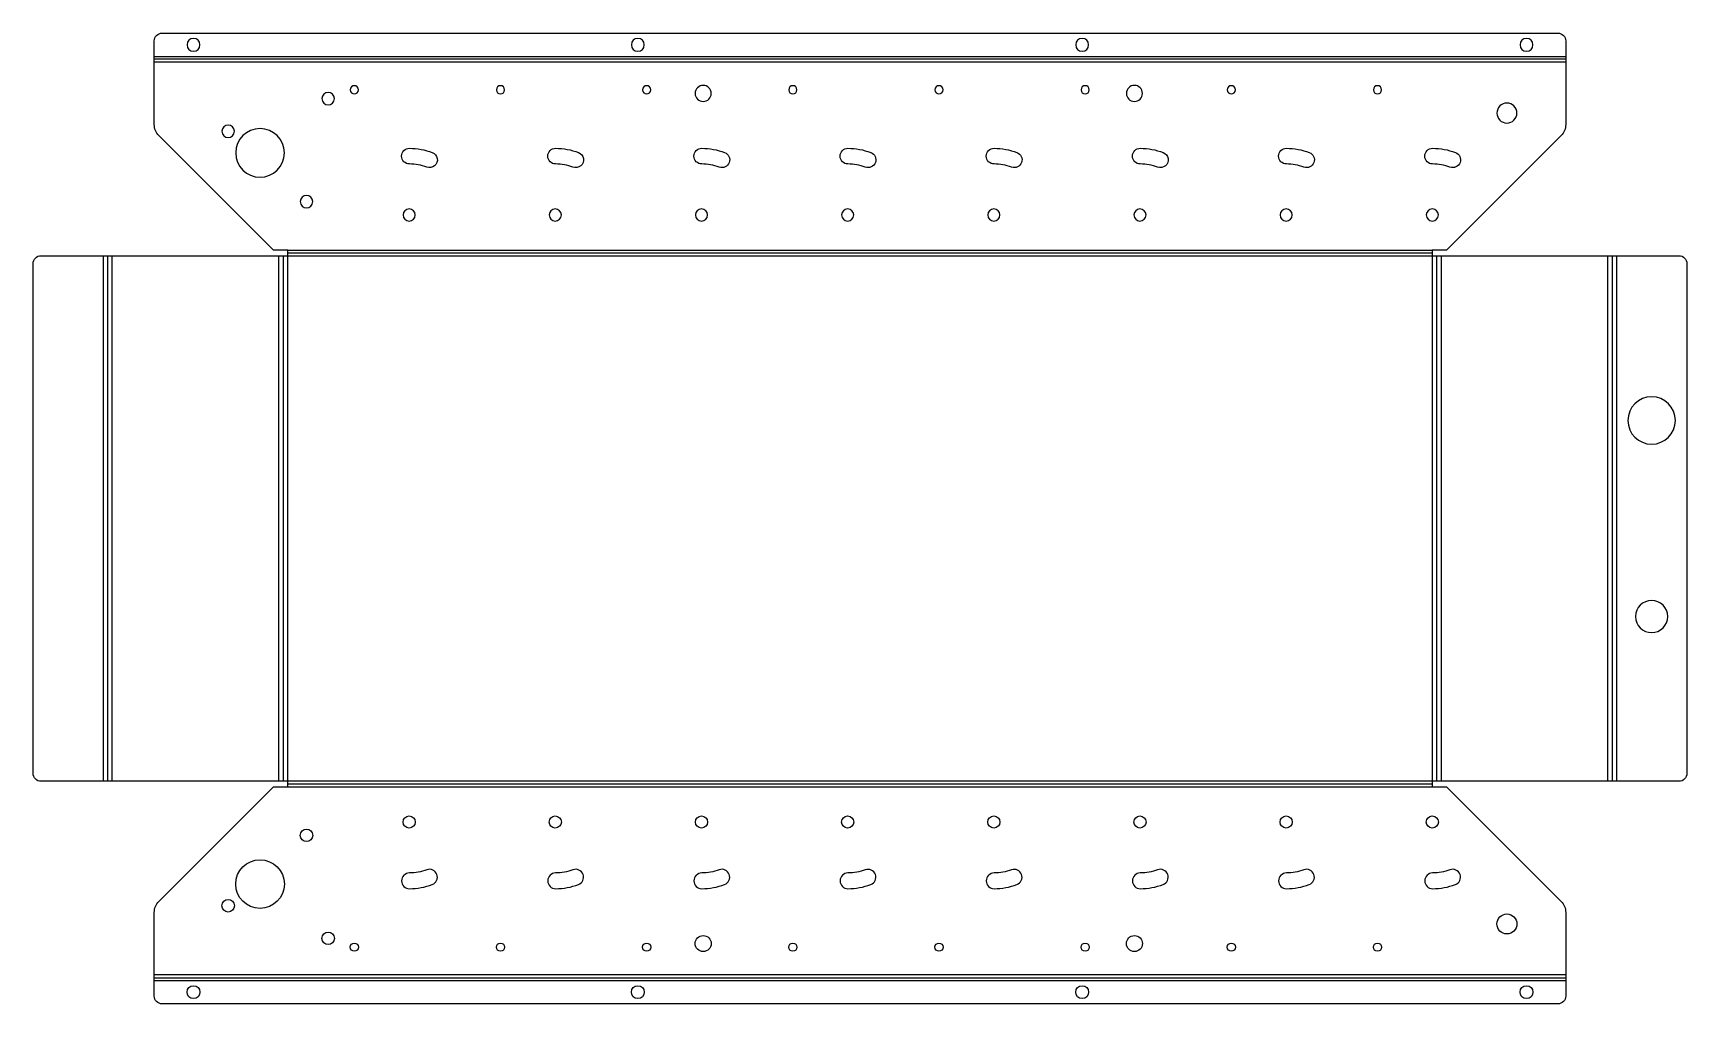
# Model space of a CAD drawing. Header units: millimetres. Extents: x -33 to 389, y 0 to 248.
import ezdxf

# ---------------------------------------------------------------- set-up
doc = ezdxf.new("R2010")
doc.units = ezdxf.units.MM

msp = doc.modelspace()

# ---------------------------------------------------------------- linework, layer by layer
at = {"layer": 'BEND'}
for p, q in [((358, 240.84), (-2, 240.84)), ((-13.85, 56.76), (-13.85, 190.76)), ((30.93, 56.76), (30.93, 190.76)), ((323.94, 191.45), (32.06, 191.45)), ((325.07, 190.76), (325.07, 56.76)), ((369.85, 190.76), (369.85, 56.76)), ((32.06, 56.07), (323.94, 56.07)), ((-2, 6.69), (358, 6.69))]:
    msp.add_line(p, q, dxfattribs=at)
at = {"layer": 'BEND_EXTENT'}
for p, q in [((-2, 241.53), (358, 241.53)), ((358, 240.14), (-2, 240.14)), ((-14.98, 56.76), (-14.98, 190.76)), ((-12.71, 56.76), (-12.71, 190.76)), ((29.8, 56.76), (29.8, 190.76)), ((32.06, 192.15), (323.94, 192.15)), ((326.2, 190.76), (326.2, 56.76)), ((368.71, 56.76), (368.71, 190.76)), ((370.98, 190.76), (370.98, 56.76)), ((32.06, 55.38), (323.94, 55.38)), ((358, 7.38), (-2, 7.38)), ((-2, 6), (358, 6))]:
    msp.add_line(p, q, dxfattribs=at)
msp.add_lwpolyline([(323.94, 56.76), (32.06, 56.76), (32.06, 190.76), (323.94, 190.76)], close=True, dxfattribs=at)
at = {"layer": 'INTERIOR_PROFILES'}
for points in [[(63.09, 218.15, -0.087441), (68.9, 217.09, -1), (67.51, 213.34, 0.08744), (63.07, 214.15, -1)], [(100.37, 218.15, -0.087441), (106.18, 217.09, -1), (104.79, 213.34, 0.08744), (100.35, 214.15, -1)], [(137.65, 218.15, -0.087441), (143.46, 217.09, -1), (142.07, 213.34, 0.08744), (137.63, 214.15, -1)], [(174.93, 218.15, -0.087441), (180.74, 217.09, -1), (179.36, 213.34, 0.08744), (174.91, 214.15, -1)], [(212.22, 218.15, -0.087441), (218.02, 217.09, -1), (216.64, 213.34, 0.08744), (212.2, 214.15, -1)], [(249.5, 218.15, -0.087441), (255.31, 217.09, -1), (253.92, 213.34, 0.08744), (249.48, 214.15, -1)], [(286.78, 218.15, -0.087441), (292.59, 217.09, -1), (291.2, 213.34, 0.08744), (286.76, 214.15, -1)], [(324.06, 218.15, -0.087441), (329.87, 217.09, -1), (328.48, 213.34, 0.08744), (324.04, 214.15, -1)], [(63.09, 29.38, 0.087441), (68.9, 30.44, 1), (67.51, 34.19, -0.08744), (63.07, 33.38, 1)], [(100.37, 29.38, 0.087441), (106.18, 30.44, 1), (104.79, 34.19, -0.08744), (100.35, 33.38, 1)], [(137.65, 29.38, 0.087441), (143.46, 30.44, 1), (142.07, 34.19, -0.08744), (137.63, 33.38, 1)], [(174.93, 29.38, 0.087441), (180.74, 30.44, 1), (179.36, 34.19, -0.08744), (174.91, 33.38, 1)], [(212.22, 29.38, 0.087441), (218.02, 30.44, 1), (216.64, 34.19, -0.08744), (212.2, 33.38, 1)], [(249.5, 29.38, 0.087441), (255.31, 30.44, 1), (253.92, 34.19, -0.08744), (249.48, 33.38, 1)], [(286.78, 29.38, 0.087441), (292.59, 30.44, 1), (291.2, 34.19, -0.08744), (286.76, 33.38, 1)], [(324.06, 29.38, 0.087441), (329.87, 30.44, 1), (328.48, 34.19, -0.08744), (324.04, 33.38, 1)]]:
    msp.add_lwpolyline(points, format="xyb", close=True, dxfattribs=at)
at = {"layer": 'INTERIOR_PROFILES', "extrusion": (0, 0, -1)}
for centre, radius in [((-8, 244.53), 1.65), ((-121.33, 244.53), 1.65), ((-234.67, 244.53), 1.65), ((-348, 244.53), 1.65), ((-42.36, 230.82), 1.6), ((-49.02, 233.07), 1.05), ((-86.3, 233.07), 1.05), ((-123.59, 233.07), 1.05), ((-138, 232.15), 2.05), ((-160.87, 233.07), 1.05), ((-198.15, 233.07), 1.05), ((-235.43, 233.07), 1.05), ((-248, 232.15), 2.05), ((-272.72, 233.07), 1.05), ((-310, 233.07), 1.05), ((-343, 227.14), 2.55), ((-16.84, 222.49), 1.6), ((-24.97, 216.99), 6.2), ((-36.81, 204.55), 1.6), ((-63, 201.15), 1.55), ((-100.28, 201.15), 1.55), ((-137.56, 201.15), 1.55), ((-174.85, 201.15), 1.55), ((-212.13, 201.15), 1.55), ((-249.41, 201.15), 1.55), ((-286.69, 201.15), 1.55), ((-323.98, 201.15), 1.55), ((-379.92, 148.76), 6.05), ((-379.92, 98.76), 4.1)]:
    msp.add_circle(centre, radius, dxfattribs=at)
at = {"layer": 'INTERIOR_PROFILES'}
for centre, radius in [((63, 46.38), 1.55), ((100.28, 46.38), 1.55), ((137.56, 46.38), 1.55), ((174.85, 46.38), 1.55), ((212.13, 46.38), 1.55), ((249.41, 46.38), 1.55), ((286.69, 46.38), 1.55), ((323.98, 46.38), 1.55), ((36.81, 42.98), 1.6), ((24.97, 30.54), 6.2), ((16.84, 25.03), 1.6), ((343, 20.38), 2.55), ((42.36, 16.71), 1.6), ((138, 15.38), 2.05), ((248, 15.38), 2.05), ((49.02, 14.46), 1.05), ((86.3, 14.46), 1.05), ((123.59, 14.46), 1.05), ((160.87, 14.46), 1.05), ((198.15, 14.46), 1.05), ((235.43, 14.46), 1.05), ((272.72, 14.46), 1.05), ((310, 14.46), 1.05), ((8, 3), 1.65), ((121.33, 3), 1.65), ((234.67, 3), 1.65), ((348, 3), 1.65)]:
    msp.add_circle(centre, radius, dxfattribs=at)
at = {"layer": 'OUTER_PROFILES'}
msp.add_lwpolyline([(358, 2, -0.414214), (356, 0), (0, 0, -0.414214), (-2, 2), (-2, 6), (-2, 7.38), (-2, 23.33, -0.198117), (-0.83, 26.15), (28.4, 55.38), (32.06, 55.38), (32.06, 56.76), (29.8, 56.76), (-12.71, 56.76), (-14.98, 56.76), (-30.92, 56.76, -0.414214), (-32.92, 58.76), (-32.92, 188.76, -0.414214), (-30.92, 190.76), (-14.98, 190.76), (-12.71, 190.76), (29.8, 190.76), (32.06, 190.76), (32.06, 192.15), (28.4, 192.15), (-0.83, 221.38, -0.198117), (-2, 224.2), (-2, 240.14), (-2, 241.53), (-2, 245.53, -0.414214), (0, 247.53), (356, 247.53, -0.414214), (358, 245.53), (358, 241.53), (358, 240.14), (358, 224.2, -0.198117), (356.83, 221.38), (327.6, 192.15), (323.94, 192.15), (323.94, 190.76), (326.2, 190.76), (368.71, 190.76), (370.98, 190.76), (386.92, 190.76, -0.414214), (388.92, 188.76), (388.92, 58.76, -0.414214), (386.92, 56.76), (370.98, 56.76), (368.71, 56.76), (326.2, 56.76), (323.94, 56.76), (323.94, 55.38), (327.6, 55.38), (356.83, 26.15, -0.198117), (358, 23.33), (358, 7.38), (358, 6)], format="xyb", close=True, dxfattribs=at)

doc.saveas('drawing.dxf')
